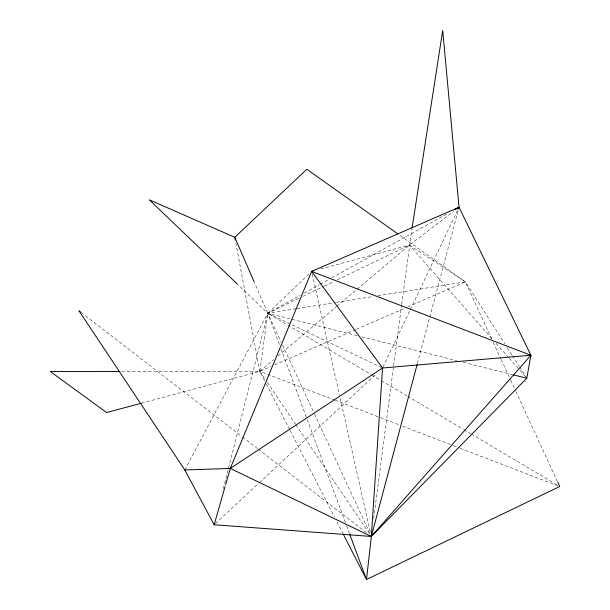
<?xml version="1.0" encoding="UTF-8"?>
<svg xmlns="http://www.w3.org/2000/svg" width="610" height="610" viewBox="0 0 610 610"><rect width="100%" height="100%" fill="white"/><g stroke="black" fill="none" stroke-linecap="round" stroke-linejoin="round"><path stroke-width="0.46" stroke-dasharray="3.05 2.29" d="M373.663 518.53L393.511 366.717M393.633 365.771L401.525 305.427M401.647 304.481L411.895 229.078M264.58 380.632L259.807 371.322L267.79 313.25L254.515 282.689M223.29 488.74L267.79 313.25L309.56 273.387M417.385 363.575L458.301 210.015M382.973 367.136L409.966 310.406M410.37 309.544L457.813 209.832M184.799 469.967L267.79 313.25L300.219 295.278M215.551 523.464L258.693 483.303M259.387 482.655L376.301 373.823M141.482 403.172L259.807 371.322L273.608 359.679M277.962 356.004L336.064 306.975M336.789 306.365L356.4 289.819M357.125 289.201L409.417 245.075L453.779 211.266M304.382 292.975L319.343 284.679M320.181 284.214L328.493 279.609M331.817 277.763L446.566 214.163M298.694 298.374L267.79 313.25L238.342 285.053M302.987 296.308L323.582 286.395M324.444 285.983L333.883 281.439M337.315 279.784L409.417 245.075L465.346 281.843L504.79 343.697M121.71 371.437L259.807 371.322L271.13 366.396M274.614 364.879L355.607 329.613M356.476 329.24L406.992 307.249M407.861 306.868L465.346 281.843L492.819 341.432M320.753 268.964L409.417 245.075L492.285 339.076M296.018 308.759L267.79 313.25L279.715 345.412M296.956 308.614L335.523 302.484M336.468 302.331L373.152 296.498M377.857 295.751L465.346 281.843L399.298 234.934M357.208 335.683L267.79 313.25L280.981 341.684M361.814 336.842L456.76 360.662M463.211 362.279L512.064 374.54M235.834 242.871L259.807 371.322L334.341 399.946M335.225 400.29L379.595 417.324M380.48 417.667L399.115 424.827M402.661 426.184L452.353 445.269M453.238 445.613L459.452 447.999M460.337 448.335L558.829 486.162M381.707 367.586L267.79 313.25L370.827 374.395M371.642 374.883L380.64 380.221M381.456 380.709L406.801 395.753M407.625 396.241L463.226 429.242M464.042 429.722L470.584 433.603M471.4 434.091L557.265 485.049M81.214 312.541L241.712 436.417M242.467 436.996L257.534 448.632M258.289 449.212L366.793 532.957M496.052 343.346L508.61 357.59M509.236 358.299L519.285 369.69M519.911 370.407L526.819 378.238M259.807 371.322L265.114 379.184M267.241 382.333L295.385 424.003M295.911 424.789L370.255 534.871M507.352 347.715L511.958 354.944M512.476 355.744L519.133 366.191M519.644 366.991L525.789 376.629M266.311 384.018L289.735 429.714M290.169 430.561L334.402 516.876M337.01 521.954L342.645 532.957M282.582 345.138L314.158 413.214M314.562 414.076L371.315 536.449M493.216 342.294L500.787 358.703M501.184 359.564L510.341 379.428M510.738 380.289L515.519 390.652M515.915 391.513L557.326 481.32M281.042 348.989L306.876 418.681M307.211 419.573L346.297 524.996M346.625 525.896L349.606 533.933M312.236 274.203L339.381 394.67M340.212 398.376L370.483 532.743"/><path stroke-width="0.91" d="M371.688 533.62L366.503 579.5L559.713 486.505L557.723 482.19M412.047 228.14L442.707 30.5L459.04 207.255L530.898 355.249L526.819 378.238L371.315 536.449L214.156 524.76L184.799 469.967L78.957 310.795L80.459 311.962M417.141 364.49L371.315 536.449L230.275 468.434L184.799 469.967M214.156 524.76L225.075 486.605M225.593 484.79L230.275 468.434L311.611 271.427L459.04 207.255L458.217 208.971M311.611 271.427L530.898 355.249L371.315 536.449L382.562 367.998L311.611 271.427L313.441 270.931M456.783 208.971L459.04 207.255L454.885 209.558M230.275 468.434L382.562 367.998L530.898 355.249M141.482 403.172L106.62 412.558L50.287 371.498L119.804 371.437M512.987 374.769L526.819 378.238M397.743 233.836L306.838 169.26L234.789 237.282L235.308 240.073M237.664 284.397L149.313 199.821L234.789 237.282L254.134 281.812M343.079 533.803L366.503 579.5L349.942 534.825"/></g></svg>
